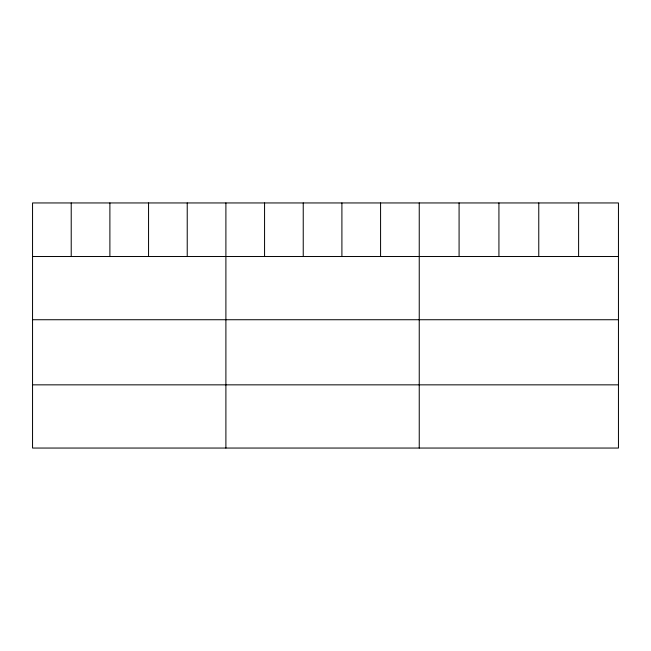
<?xml version="1.0" encoding="UTF-8"?>
<svg xmlns="http://www.w3.org/2000/svg" width="651" height="651" viewBox="0 0 651 651"><rect width="100%" height="100%" fill="white"/><g stroke="black" fill="none" stroke-linecap="round" stroke-linejoin="round"><path stroke-width="0.98" d="M618.45 256.518L618.45 448.051L32.55 448.051L32.55 202.949L618.45 202.949L618.45 256.518L32.55 256.518M32.55 319.731L618.45 319.731M32.55 384.847L618.45 384.847M578.609 202.949L578.609 256.518M538.768 202.949L538.768 256.518M498.926 202.949L498.926 256.518M459.085 202.949L459.085 256.518M419.244 202.949L419.244 448.051M380.575 202.949L380.575 256.518M341.905 202.949L341.905 256.518M303.236 202.949L303.236 256.518M264.566 202.949L264.566 256.518M225.897 202.949L225.897 448.051M187.228 202.949L187.228 256.518M148.558 202.949L148.558 256.518M109.889 202.949L109.889 256.518M71.219 202.949L71.219 256.518"/></g></svg>
